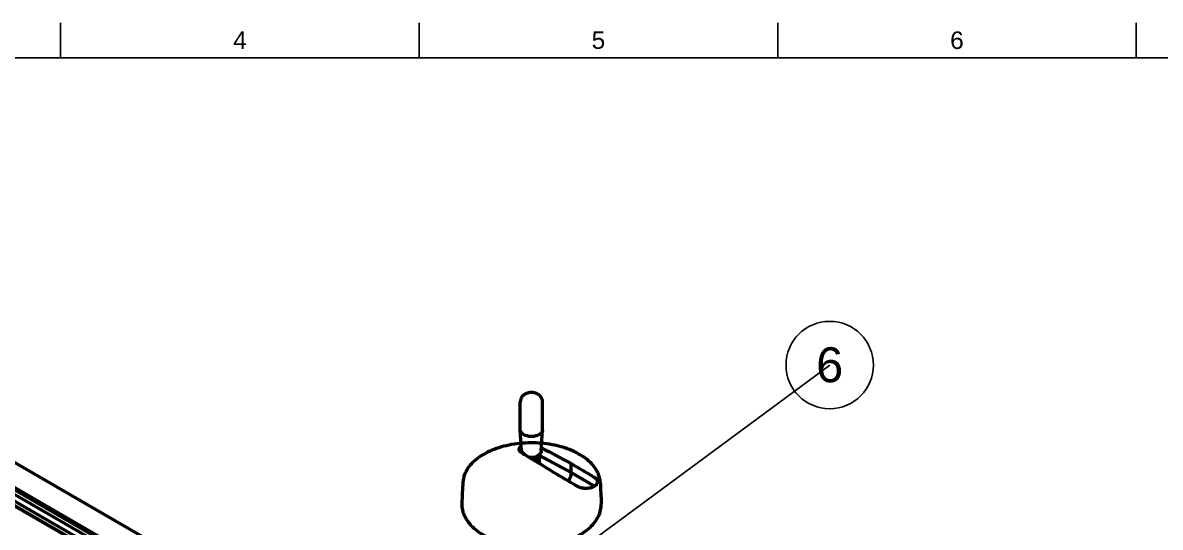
# Model space of a CAD drawing. Header units: millimetres. Extents: x 0 to 841, y 0 to 594.
# Drawn here: x 163.5 to 326.3, y 516.8 to 589 of the extents above; entities that cross this region are included whole.
import ezdxf
from ezdxf import colors
from ezdxf.entities.mleader import LeaderData, LeaderLine
from ezdxf.enums import TextEntityAlignment as Align
from ezdxf.math import Vec2, Vec3

# ---------------------------------------------------------------- set-up
doc = ezdxf.new("R2010")
doc.units = ezdxf.units.MM
doc.header["$LTSCALE"] = 0.75
for name, color, linetype, lineweight in [('Balloons', 7, 'Continuous', 25), ('Border', 7, 'Continuous', 25), ('Visible', 7, 'Continuous', 50)]:
    doc.layers.add(name, color=color, linetype=linetype, lineweight=lineweight)
doc.styles.add('FusionTitle', font='')
doc.styles.get("Standard").update_dxf_attribs({"font": 'arial.ttf'})
doc.styles.get('FusionTitle').set_extended_font_data('Arial Unicode MS')

# ---------------------------------------------------------------- blocks, each defined once
blk = doc.blocks.new('ISO_A1_SHEET')
at = {"layer": 'Border'}
for p, q in [((168.9375, 589), (168.9375, 584)), ((220.25, 589), (220.25, 584)), ((271.5625, 589), (271.5625, 584)), ((322.875, 589), (322.875, 584)), ((20, 584), (831, 584))]:
    blk.add_line(p, q, dxfattribs=at)
at = {"layer": 'Border', "style": 'FusionTitle'}
for s, p in [('4', (194.59375, 586.5)), ('5', (245.90625, 586.5)), ('6', (297.21875, 586.5))]:
    blk.add_text(s, height=2.5, dxfattribs=at).set_placement(p, align=Align.MIDDLE)
blk = doc.blocks.new('*B17')
at = {"transparency": 16777216}
for start, end in [(90, 270), (270, 90)]:
    blk.add_arc((0, 0), 6.25, start, end, dxfattribs=at)
at = {"transparency": 16777216, "insert": (0, 0), "char_height": 5, "attachment_point": 5}
blk.add_mtext('6', dxfattribs=at)

msp = doc.modelspace()

# ---------------------------------------------------------------- linework, layer by layer
at = {"layer": 'Visible', "extrusion": (-0.707107, -0.408248, 0.57735)}
for p, q in [((144.4124, 536.4312), (208.7048, 499.3121)), ((141.1668, 534.3941), (204.015, 498.1087)), ((141.3082, 534.639), (204.4066, 498.2092)), ((234.718, 530.7264), (234.718, 534.7466)), ((237.918, 530.7264), (237.918, 534.7466)), ((139.0314, 533.3245), (201.2568, 497.3986)), ((141.1668, 533.7409), (203.2318, 497.9077)), ((143.2881, 530.924), (201.3226, 497.4178)), ((143.5584, 531.4211), (202.1058, 497.6188)), ((234.9044, 527.8057), (234.719, 530.6922)), ((237.7273, 527.7398), (237.9169, 530.6922)), ((234.5691, 527.9255), (234.5691, 527.9856)), ((236.8372, 526.3), (236.8372, 526.8686)), ((237.2537, 527.0403), (237.2537, 526.048)), ((237.475, 525.9136), (237.475, 527.2111)), ((241.9891, 524.6388), (237.475, 527.0692)), ((237.475, 527.0605), (241.9889, 524.6388)), ((241.9891, 524.6388), (241.9891, 525.9436)), ((241.9889, 524.6388), (245.2416, 522.7608)), ((245.2416, 522.761), (241.9891, 524.6388))]:
    msp.add_line(p, q, dxfattribs=at)
at = {"layer": 'Visible'}
msp.add_arc((306.723, 517.9645), 80.3866, 176.210925, 178.414943, dxfattribs=at)
at = {"layer": 'Visible', "extrusion": (-1e-16, 0, -1)}
msp.add_arc((-165.9496, 517.9645), 80.3866, 176.210925, 178.414943, dxfattribs=at)
for centre, major_axis, start_param, end_param in [((236.318, 530.7264), (1.6, 0), 0, 3.14159265), ((236.318, 527.836), (-1.4146, 0), -0.81126142, -0.03704754), ((240.7869, 523.9446), (0.85, 1.4722), 0.78528052, 1.59407728)]:
    msp.add_ellipse(centre, major_axis=major_axis, ratio=0.57735027, start_param=start_param, end_param=end_param, dxfattribs=at)
at = {"layer": 'Visible'}
for centre, major_axis, ratio, start_param, end_param in [((236.022, 527.9856), (1.4529, 0), 0.57735027, 2.49723858, 3.66807318), ((239.045, 320.7668), (-118.5468, 220.1884), 0.55684933, -0.77170759, -0.74480055), ((236.022, 527.9856), (1.4529, 0), 0.57735027, 4.03037993, 4.22678082), ((238.9341, 320.8083), (-125.0365, 216.5696), 0.57735027, -0.80747271, -0.7890771), ((244.0394, 522.0669), (1.7002, 0), 0.57735027, 0.69217862, 0.78539816)]:
    msp.add_ellipse(centre, major_axis=major_axis, ratio=ratio, start_param=start_param, end_param=end_param, dxfattribs=at)
at = {"layer": 'Visible', "extrusion": (-3e-16, -1e-16, -1)}
msp.add_ellipse((236.0322, 527.972), major_axis=(1.4654, 0.0021), ratio=0.55153148, start_param=2.35697924, end_param=3.22615565, dxfattribs=at)
at = {"layer": 'Visible', "extrusion": (0, 0, -1)}
msp.add_ellipse((241.1361, 322.2802), major_axis=(-131.6022, 212.559), ratio=0.5971478, start_param=0.78498486, end_param=0.80813675, dxfattribs=at)
at = {"layer": 'Visible', "extrusion": (-1e-16, -1e-16, -1)}
msp.add_ellipse((241.3386, 322.1965), major_axis=(-125, 216.5063), ratio=0.57735027, start_param=0.78907817, end_param=0.80747916, dxfattribs=at)
at = {"layer": 'Visible', "extrusion": (-1e-16, 1e-16, -1)}
msp.add_ellipse((244.0396, 522.0668), major_axis=(1.7, 0), ratio=0.57735027, start_param=-0.78539816, end_param=-0.6922776, dxfattribs=at)
at = {"layer": 'Visible'}
for points, knots in [([(237.918, 534.7466), (237.918, 534.8781), (237.8955, 535.0092), (237.8137, 535.2549), (237.7528, 535.3675), (237.6011, 535.5787), (237.5072, 535.6699), (237.2858, 535.8417), (237.1566, 535.9099), (236.8624, 536.027), (236.6969, 536.0643), (236.3548, 536.1005), (236.1783, 536.0963), (235.8259, 536.0403), (235.6498, 535.9895), (235.3182, 535.8225), (235.1599, 535.7144), (234.9232, 535.4363), (234.8366, 535.2965), (234.7409, 535.0116), (234.718, 534.8794), (234.718, 534.7466)], [5.49778714, 5.49778714, 5.49778714, 5.49778714, 5.68760187, 5.68760187, 5.89108119, 5.89108119, 6.13770501, 6.13770501, 6.46517843, 6.46517843, 6.8874279, 6.8874279, 7.33698719, 7.33698719, 7.78583275, 7.78583275, 8.18251497, 8.18251497, 8.44778562, 8.44778562, 8.6393798, 8.6393798, 8.6393798, 8.6393798]), ([(246.1606, 523.2767), (246.1204, 523.8831), (245.9225, 524.4818), (245.2321, 525.627), (244.7252, 526.1699), (243.4437, 527.1465), (242.6587, 527.5755), (240.9024, 528.2642), (239.9307, 528.5232), (237.9025, 528.8472), (236.8466, 528.9128), (234.7538, 528.8455), (233.7172, 528.7131), (231.7632, 528.2615), (230.8462, 527.9422), (229.2226, 527.142), (228.5165, 526.6607), (227.3993, 525.578), (226.9848, 524.9766), (226.6145, 523.9924), (226.5359, 523.6357), (226.5121, 523.2767)], [5.53600889, 5.53600889, 5.53600889, 5.53600889, 5.83273881, 5.83273881, 6.14612993, 6.14612993, 6.47197336, 6.47197336, 6.79862945, 6.79862945, 7.12415051, 7.12415051, 7.44932591, 7.44932591, 7.77518557, 7.77518557, 8.10210639, 8.10210639, 8.42550692, 8.42550692, 8.60115805, 8.60115805, 8.60115805, 8.60115805]), ([(237.7273, 527.7398), (237.7213, 527.6462), (237.697, 527.5547), (237.6169, 527.3792), (237.5582, 527.2974), (237.4054, 527.1383), (237.3061, 527.0669), (237.0727, 526.9408), (236.935, 526.891), (236.6456, 526.823), (236.4939, 526.8052), (236.2078, 526.802), (236.0737, 526.813), (235.9437, 526.8366)], [0.82244571, 0.82244571, 0.82244571, 0.82244571, 1.04307124, 1.04307124, 1.29166434, 1.29166434, 1.60429862, 1.60429862, 1.96943472, 1.96943472, 2.33706793, 2.33706793, 2.66051918, 2.66051918, 2.66051918, 2.66051918]), ([(245.2416, 524.0174), (245.3926, 523.9264), (245.5234, 523.8127), (245.6969, 523.5663), (245.7396, 523.4337), (245.7396, 523.187), (245.6969, 523.0565), (245.5234, 522.8189), (245.3926, 522.7118), (245.0907, 522.545), (244.8995, 522.4742), (244.4806, 522.3845), (244.2529, 522.3656), (243.826, 522.3763), (243.5983, 522.4067), (243.1794, 522.5175), (242.9882, 522.5979), (242.8372, 522.6889)], [-2.5623791, -2.5623791, -2.5623791, -2.5623791, -2.24212365, -2.24212365, -1.9218682, -1.9218682, -1.60161724, -1.60161724, -1.28136629, -1.28136629, -0.96102694, -0.96102694, -0.64068758, -0.64068758, -0.32034379, -0.32034379, 0, 0, 0, 0]), ([(226.3671, 520.188), (226.3501, 519.5718), (226.4891, 518.9546), (227.0598, 517.7676), (227.5053, 517.2017), (228.6764, 516.1568), (229.4213, 515.6861), (231.1209, 514.9084), (232.0783, 514.6036), (234.0987, 514.1909), (235.1608, 514.0823), (237.2865, 514.0682), (238.3497, 514.1623), (240.3773, 514.5454), (241.3412, 514.8347), (243.0772, 515.5884), (243.8485, 516.0534), (245.1069, 517.1246), (245.5974, 517.7309), (246.1853, 518.9624), (246.3225, 519.5757), (246.3055, 520.188)], [2.34021686, 2.34021686, 2.34021686, 2.34021686, 2.62694679, 2.62694679, 2.93054923, 2.93054923, 3.25675599, 3.25675599, 3.58695674, 3.58695674, 3.91553359, 3.91553359, 4.24327645, 4.24327645, 4.57174526, 4.57174526, 4.90186769, 4.90186769, 5.22884385, 5.22884385, 5.51376477, 5.51376477, 5.51376477, 5.51376477])]:
    msp.add_open_spline(points, degree=3, knots=knots, dxfattribs=at)
at = {"layer": 'Visible', "extrusion": (3.09023e-08, 6.1161e-09, 1)}
msp.add_open_spline([(235.3551, 527.187), (235.3514, 527.2059), (235.3476, 527.2248), (235.3439, 527.2437)], degree=3, dxfattribs=at)

# ---------------------------------------------------------------- block references
at = {"layer": 'Border'}
msp.add_blockref('ISO_A1_SHEET', (0, 0), dxfattribs=at)

# ---------------------------------------------------------------- leaders
at = {"layer": 'Balloons'}
ml = msp.add_multileader_block('Standard', dxfattribs=at)
ml.set_content('*B17', color=256)
ml.set_leader_properties()
ml.build(insert=Vec2(0, 0))
ml.multileader.update_dxf_attribs({"has_dogleg": 0, "arrow_head_size": 3.5, "block_connection_type": 1})
ctx = ml.context
ctx.base_point, ctx.char_height, ctx.arrow_head_size = Vec3(279.0066, 540.0271), 3.5, 3.5
ctx.attachment_type = 1
notes = []
notes.append((ctx, [(0, (1, 1, 0), (271.0066, 540.0271), (1, 0), 8, [(0, [(222.2356, 498.0798)], 0, [])])]))
ctx.block.insert = Vec3(279.0066, 540.0271)
for ctx, leaders in notes:
    for number, flags, end, landing, length, lines in leaders:
        leader = LeaderData()
        leader.index, (leader.has_last_leader_line, leader.has_dogleg_vector, leader.attachment_direction) = number, flags
        leader.last_leader_point, leader.dogleg_vector, leader.dogleg_length = Vec3(end), Vec3(landing), length
        for number, points, colour, breaks in lines:
            line = LeaderLine()
            line.index, line.vertices, line.color, line.breaks = number, Vec3.list(points), colors.encode_raw_color(colour), breaks
            leader.lines.append(line)
        ctx.leaders.append(leader)

doc.saveas('drawing.dxf')
